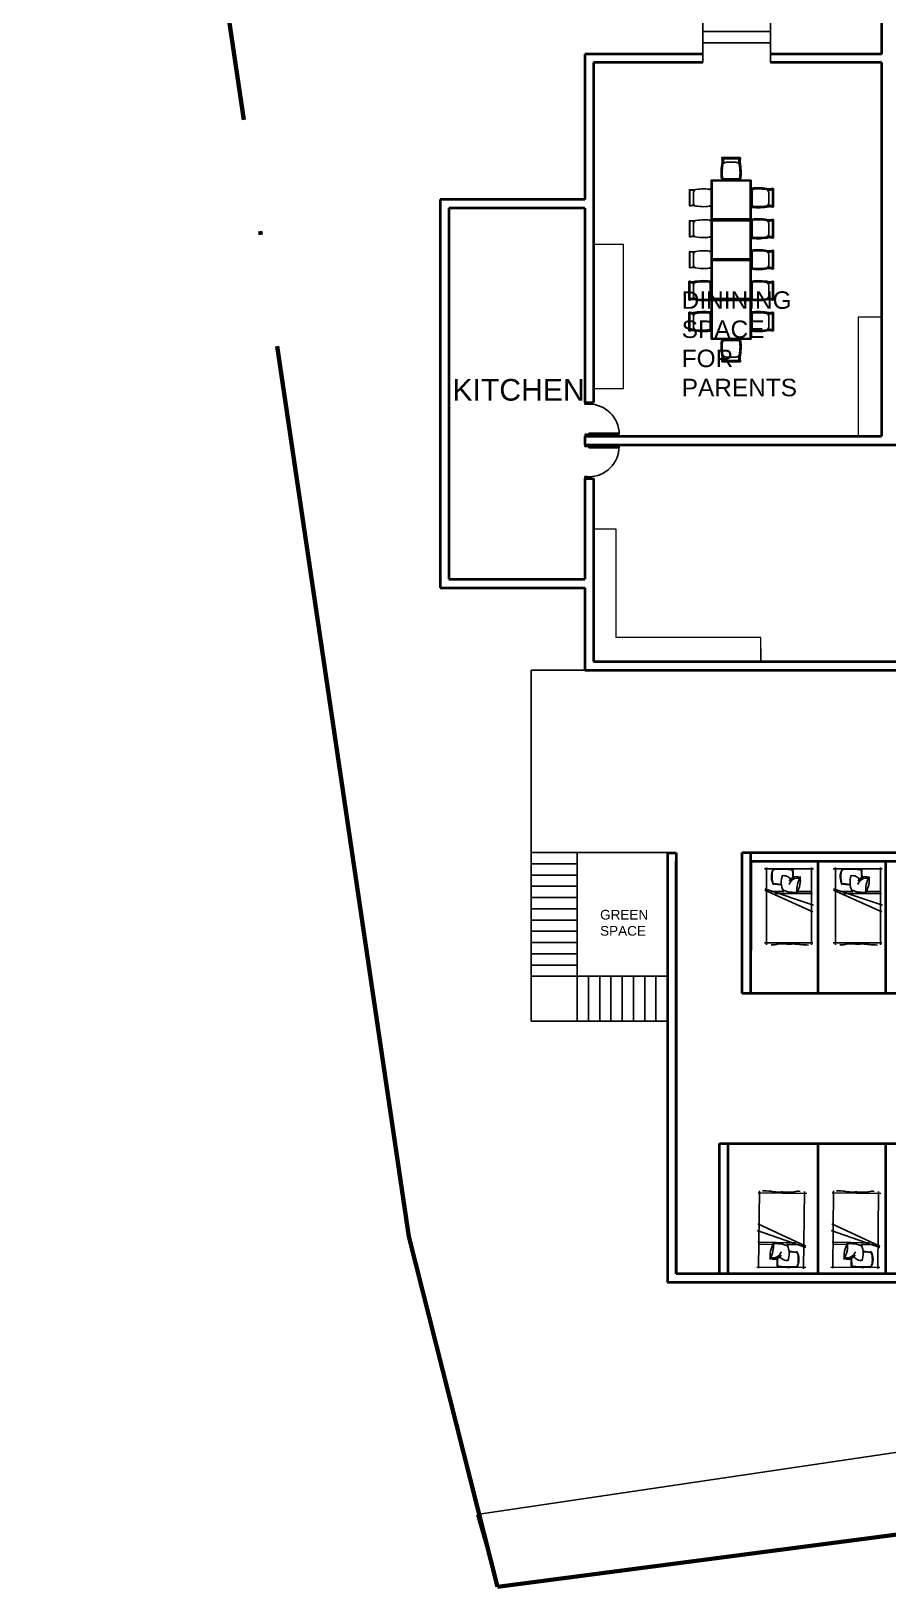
# Model space of a CAD drawing. Header units: metres. Extents: x -353 to 1688, y -477 to 135.
# Drawn here: x 225.24 to 248.09, y 34.2 to 75.68 of the extents above; entities that cross this region are included whole.
import ezdxf

# ---------------------------------------------------------------- set-up
doc = ezdxf.new("R2010")
doc.units = ezdxf.units.M
doc.header["$MEASUREMENT"] = 0
doc.linetypes.add('ACAD_ISO04W100', pattern=[30, 24, -3, 0, -3])
doc.layers.add('door space', color=1, linetype='Continuous')
for name, color, linetype, lineweight in [('ELEVATION', 160, 'Continuous', 20), ('SITE BOUNDARY', 6, 'ACAD_ISO04W100', 60), ('WALL', 2, 'Continuous', 40)]:
    doc.layers.add(name, color=color, linetype=linetype, lineweight=lineweight)
for name, color, linetype, plot in [('FURNITURE', 130, 'Continuous', False), ('STAIR', 231, 'Continuous', False), ('TEXT', 141, 'Continuous', False)]:
    doc.layers.add(name, color=color, linetype=linetype, plot=plot)
doc.styles.get("Standard").update_dxf_attribs({"font": 'arial.ttf'})

msp = doc.modelspace()

# ---------------------------------------------------------------- linework, layer by layer
for p, q in [((240.23873, 63.75214), (240.23873, 61.06891)), ((240.23873, 61.06891), (240.24124, 61.06891)), ((270.42283, 41.0496), (237.18525, 36.13752)), ((237.67533, 34.19756), (237.12752, 36.12107)), ((237.67533, 34.19756), (239.66021, 34.44299)), ((239.66021, 34.44299), (239.65798, 34.45683))]:
    msp.add_line(p, q)
at = {"layer": 'Defpoints'}
for p, q in [((244.96254, 80.14087), (244.96254, 74.84057)), ((243.15606, 78.49927), (243.15606, 74.84057)), ((240.01124, 58.63852), (238.57988, 58.63852)), ((242.2044, 53.77794), (239.8044, 53.77794))]:
    msp.add_line(p, q, dxfattribs=at)
at = {"layer": 'door space'}
for p, q in [((240.00807, 65.78053), (240.10807, 65.78154)), ((240.00857, 65.73054), (240.00807, 65.78053)), ((240.00857, 65.73054), (240.06857, 65.73114)), ((240.06852, 65.73614), (240.10852, 65.73654)), ((240.06852, 65.73614), (240.06857, 65.73114)), ((240.10807, 65.78154), (240.10852, 65.73654)), ((240.0766, 64.93118), (240.0166, 64.93058)), ((240.01711, 64.88058), (240.0166, 64.93058)), ((240.1171, 64.88158), (240.01711, 64.88058)), ((240.0766, 64.93118), (240.07665, 64.92618)), ((240.11665, 64.92658), (240.07665, 64.92618)), ((240.1163, 64.96158), (240.92626, 64.96971)), ((240.11665, 64.92658), (240.1163, 64.96158)), ((240.92661, 64.93471), (240.11665, 64.92658)), ((240.11665, 64.92658), (240.1171, 64.88158)), ((240.01124, 64.65214), (240.01124, 64.60214)), ((240.11124, 64.65214), (240.01124, 64.65214)), ((240.07124, 64.60214), (240.01124, 64.60214)), ((240.11124, 64.60714), (240.07124, 64.60714)), ((240.07124, 64.60214), (240.07124, 64.60714)), ((240.11124, 64.60714), (240.11124, 64.65214)), ((240.92124, 64.60714), (240.11124, 64.60714)), ((240.11124, 64.60714), (240.11124, 64.57214)), ((240.11124, 64.57214), (240.92124, 64.57214)), ((240.01124, 63.80214), (240.01124, 63.75214)), ((240.01124, 63.80214), (240.07124, 63.80214)), ((240.01124, 63.75214), (240.11124, 63.75214)), ((240.07124, 63.79714), (240.07124, 63.80214)), ((240.07124, 63.79714), (240.11124, 63.79714)), ((240.11124, 63.75214), (240.11124, 63.79714))]:
    msp.add_line(p, q, dxfattribs=at)
at = {"layer": 'door space', "extrusion": (0, 0, -1)}
msp.add_ellipse((240.11665, 64.92658), major_axis=(0.57848, -0.56698), ratio=1, start_param=3.92699082, end_param=5.49778714, dxfattribs=at)
at = {"layer": 'door space'}
msp.add_ellipse((240.11124, 64.60714), major_axis=(0.57276, 0.57276), ratio=1, start_param=3.92699082, end_param=5.49778714, dxfattribs=at)
at = {"layer": 'ELEVATION'}
for p, q in [((241.03873, 69.98788), (240.23873, 69.98788)), ((241.03873, 66.15188), (241.03873, 69.98788)), ((247.89861, 68.05531), (247.29861, 68.05531)), ((247.89861, 68.05531), (247.29861, 68.05531)), ((247.89861, 68.05531), (247.29861, 68.05531)), ((247.29861, 68.05531), (247.29861, 64.88214)), ((240.23873, 66.15188), (240.23651, 66.1519)), ((240.23873, 66.15188), (241.03873, 66.15188)), ((247.14873, 64.88214), (247.14874, 64.88121)), ((240.23873, 62.41052), (240.83873, 62.41052)), ((240.83873, 62.41052), (240.83873, 59.51097)), ((244.70519, 59.51097), (240.83873, 59.51097)), ((244.70519, 59.21097), (244.70519, 59.51097)), ((244.70519, 59.21097), (244.70352, 58.85919)), ((244.70352, 58.85919), (244.70352, 59.21097)), ((244.70352, 59.21097), (244.70519, 59.21097))]:
    msp.add_line(p, q, dxfattribs=at)
at = {"layer": 'FURNITURE'}
for p, q in [((244.14758, 72.30976), (243.67366, 72.30976)), ((243.91025, 72.28962), (243.69354, 72.28962)), ((243.91025, 72.27996), (243.69392, 72.27996)), ((243.91025, 72.279), (243.69392, 72.279)), ((243.91025, 72.18339), (243.7843, 72.18339)), ((243.91025, 72.28962), (244.12696, 72.28962)), ((243.91025, 72.27996), (244.12658, 72.27996)), ((243.91025, 72.279), (244.12658, 72.279)), ((243.91025, 72.18339), (244.03619, 72.18339)), ((242.79993, 71.23753), (242.79993, 71.45424)), ((242.80959, 71.23753), (242.80959, 71.45386)), ((242.81056, 71.23753), (242.81056, 71.45386)), ((242.90616, 71.23753), (242.90616, 71.36348)), ((243.32328, 71.45645), (243.32328, 71.46776)), ((243.32328, 71.45645), (243.32839, 71.46723)), ((243.34617, 71.45436), (243.32328, 71.45645)), ((244.44136, 71.70967), (243.37988, 71.70967)), ((243.37988, 71.70967), (243.37988, 70.6482)), ((244.41777, 71.68609), (243.40347, 71.68609)), ((243.40347, 71.68609), (243.40347, 70.67178)), ((243.69133, 71.76627), (243.68002, 71.76627)), ((243.69133, 71.76627), (243.68055, 71.76117)), ((243.69342, 71.74339), (243.69133, 71.76627)), ((243.75724, 71.73916), (243.91062, 71.73916)), ((243.91062, 71.73916), (244.064, 71.73916)), ((244.12708, 71.74339), (244.12916, 71.76627)), ((244.12916, 71.76627), (244.14047, 71.76627)), ((244.12916, 71.76627), (244.13994, 71.76117)), ((244.41777, 70.67178), (244.41777, 71.68609)), ((244.44136, 70.6482), (244.44136, 71.70967)), ((244.47084, 71.39128), (244.47084, 71.23791)), ((244.47507, 71.45511), (244.49796, 71.45719)), ((244.49796, 71.45719), (244.49285, 71.46797)), ((244.49796, 71.45719), (244.49796, 71.4685)), ((244.91508, 71.23828), (244.91508, 71.36422)), ((245.01068, 71.23828), (245.01068, 71.45461)), ((245.01165, 71.23828), (245.01165, 71.45461)), ((245.02131, 71.23828), (245.02131, 71.45499)), ((245.04145, 71.00095), (245.04145, 71.47486)), ((242.79993, 71.23753), (242.79993, 71.02082)), ((242.80959, 71.23753), (242.80959, 71.0212)), ((242.81056, 71.23753), (242.81056, 71.0212)), ((242.90616, 71.23753), (242.90616, 71.11159)), ((243.34617, 71.0207), (243.32328, 71.01862)), ((243.32328, 71.01862), (243.32839, 71.00784)), ((243.32328, 71.01862), (243.32328, 71.00731)), ((244.47084, 71.23791), (244.47084, 71.08453)), ((244.47507, 71.02145), (244.49796, 71.01936)), ((244.49796, 71.01936), (244.49285, 71.00858)), ((244.49796, 71.01936), (244.49796, 71.00805)), ((244.91508, 71.23828), (244.91508, 71.11233)), ((245.01068, 71.23828), (245.01068, 71.02195)), ((245.01165, 71.23828), (245.01165, 71.02195)), ((245.02131, 71.23828), (245.02131, 71.02157)), ((242.79993, 70.41194), (242.79993, 70.62865)), ((242.80959, 70.41194), (242.80959, 70.62827)), ((242.81056, 70.41194), (242.81056, 70.62827)), ((242.90616, 70.41194), (242.90616, 70.53788)), ((243.32328, 70.63085), (243.32328, 70.64217)), ((243.32328, 70.63085), (243.32839, 70.64163)), ((243.34617, 70.62877), (243.32328, 70.63085)), ((243.37988, 70.6482), (244.44136, 70.6482)), ((243.37988, 69.58672), (243.37988, 70.6482)), ((243.37988, 70.6482), (244.44136, 70.6482)), ((243.40347, 70.67178), (244.41777, 70.67178)), ((243.40347, 69.61031), (243.40347, 70.62461)), ((243.40347, 70.62461), (244.41777, 70.62461)), ((244.41777, 70.62461), (244.41777, 69.61031)), ((244.44136, 70.6482), (244.44136, 69.58672)), ((244.47084, 70.56569), (244.47084, 70.41231)), ((244.47507, 70.62951), (244.49796, 70.6316)), ((244.49796, 70.6316), (244.49285, 70.64238)), ((244.49796, 70.6316), (244.49796, 70.64291)), ((244.91508, 70.41268), (244.91508, 70.53863)), ((245.01068, 70.41268), (245.01068, 70.62901)), ((245.01165, 70.41268), (245.01165, 70.62901)), ((245.02131, 70.41268), (245.02131, 70.62939)), ((245.04145, 70.17535), (245.04145, 70.64927)), ((242.79993, 70.41194), (242.79993, 70.19523)), ((242.80959, 70.41194), (242.80959, 70.19561)), ((242.81056, 70.41194), (242.81056, 70.19561)), ((242.90616, 70.41194), (242.90616, 70.28599)), ((243.34617, 70.19511), (243.32328, 70.19303)), ((243.32328, 70.19303), (243.32839, 70.18224)), ((243.32328, 70.19303), (243.32328, 70.18171)), ((244.47084, 70.41231), (244.47084, 70.25893)), ((244.47507, 70.19585), (244.49796, 70.19377)), ((244.49796, 70.19377), (244.49285, 70.18299)), ((244.49796, 70.19377), (244.49796, 70.18246)), ((244.91508, 70.41268), (244.91508, 70.28674)), ((245.01068, 70.41268), (245.01068, 70.19635)), ((245.01165, 70.41268), (245.01165, 70.19635)), ((245.02131, 70.41268), (245.02131, 70.19597)), ((242.79993, 69.58709), (242.79993, 69.8038)), ((242.80959, 69.58709), (242.80959, 69.80342)), ((242.81056, 69.58709), (242.81056, 69.80342)), ((242.90616, 69.58709), (242.90616, 69.71303)), ((243.32328, 69.806), (243.32328, 69.81732)), ((243.32328, 69.806), (243.32839, 69.81678)), ((243.34617, 69.80392), (243.32328, 69.806)), ((244.47084, 69.58672), (244.47084, 69.74009)), ((244.47507, 69.80318), (244.49796, 69.80526)), ((244.49796, 69.80526), (244.49285, 69.81604)), ((244.49796, 69.80526), (244.49796, 69.81657)), ((244.91508, 69.58634), (244.91508, 69.71229)), ((245.01068, 69.58634), (245.01068, 69.80268)), ((245.01165, 69.58634), (245.01165, 69.80268)), ((245.02131, 69.58634), (245.02131, 69.80306)), ((245.04145, 69.82367), (245.04145, 69.34976)), ((242.79993, 69.58709), (242.79993, 69.37038)), ((242.80959, 69.58709), (242.80959, 69.37076)), ((242.81056, 69.58709), (242.81056, 69.37076)), ((242.90616, 69.58709), (242.90616, 69.46114)), ((243.34617, 69.37026), (243.32328, 69.36818)), ((243.32328, 69.36818), (243.32328, 69.35686)), ((243.32328, 69.36818), (243.32839, 69.35739)), ((244.44136, 69.58672), (243.37988, 69.58672)), ((244.44136, 69.58672), (243.37988, 69.58672)), ((243.37988, 69.58672), (243.37988, 68.52524)), ((244.41777, 69.61031), (243.40347, 69.61031)), ((244.41777, 69.56313), (243.40347, 69.56313)), ((243.40347, 69.56313), (243.40347, 68.54883)), ((244.41777, 68.54883), (244.41777, 69.56313)), ((244.44136, 68.52524), (244.44136, 69.58672)), ((244.47084, 69.43334), (244.47084, 69.58672)), ((244.47507, 69.36951), (244.49796, 69.36743)), ((244.49796, 69.36743), (244.49285, 69.35665)), ((244.49796, 69.36743), (244.49796, 69.35612)), ((244.91508, 69.58634), (244.91508, 69.4604)), ((245.01068, 69.58634), (245.01068, 69.37001)), ((245.01165, 69.58634), (245.01165, 69.37001)), ((245.02131, 69.58634), (245.02131, 69.36963)), ((242.77979, 68.99808), (242.77979, 68.52416)), ((242.79993, 68.76149), (242.79993, 68.97821)), ((242.80959, 68.76149), (242.80959, 68.97783)), ((242.81056, 68.76149), (242.81056, 68.97783)), ((242.90616, 68.76149), (242.90616, 68.88744)), ((243.32328, 68.98041), (243.32328, 68.99172)), ((243.32328, 68.98041), (243.32839, 68.99119)), ((243.34617, 68.97833), (243.32328, 68.98041)), ((243.35039, 68.76112), (243.35039, 68.9145)), ((244.47084, 68.76112), (244.47084, 68.9145)), ((244.47507, 68.97758), (244.49796, 68.97966)), ((244.49796, 68.97966), (244.49285, 68.99045)), ((244.49796, 68.97966), (244.49796, 68.99098)), ((244.91508, 68.76075), (244.91508, 68.88669)), ((245.01068, 68.76075), (245.01068, 68.97708)), ((245.01165, 68.76075), (245.01165, 68.97708)), ((245.02131, 68.76075), (245.02131, 68.97746)), ((245.04145, 68.99808), (245.04145, 68.52416)), ((242.79993, 68.76149), (242.79993, 68.54478)), ((242.80959, 68.76149), (242.80959, 68.54516)), ((242.81056, 68.76149), (242.81056, 68.54516)), ((242.90616, 68.76149), (242.90616, 68.63555)), ((243.34617, 68.54466), (243.32328, 68.54258)), ((243.32328, 68.54258), (243.32328, 68.53127)), ((243.32328, 68.54258), (243.32839, 68.5318)), ((243.35039, 68.60774), (243.35039, 68.76112)), ((243.37988, 67.46376), (243.37988, 68.52524)), ((243.37988, 68.52524), (244.44136, 68.52524)), ((243.37988, 68.52524), (244.44136, 68.52524)), ((243.40347, 68.54883), (244.41777, 68.54883)), ((243.40347, 67.48735), (243.40347, 68.50165)), ((243.40347, 68.50165), (244.41777, 68.50165)), ((244.41777, 68.50165), (244.41777, 67.48735)), ((244.44136, 68.52524), (244.44136, 67.46376)), ((244.47084, 68.60774), (244.47084, 68.76112)), ((244.47507, 68.54392), (244.49796, 68.54184)), ((244.49796, 68.54184), (244.49285, 68.53105)), ((244.49796, 68.54184), (244.49796, 68.53052)), ((244.91508, 68.76075), (244.91508, 68.63481)), ((245.01068, 68.76075), (245.01068, 68.54442)), ((245.01165, 68.76075), (245.01165, 68.54442)), ((245.02131, 68.76075), (245.02131, 68.54404)), ((242.77979, 68.17249), (242.77979, 67.69857)), ((242.79993, 67.9359), (242.79993, 68.15261)), ((242.80959, 67.9359), (242.80959, 68.15223)), ((242.81056, 67.9359), (242.81056, 68.15223)), ((242.90616, 67.9359), (242.90616, 68.06185)), ((243.32328, 68.15481), (243.32328, 68.16613)), ((243.32328, 68.15481), (243.32839, 68.1656)), ((243.34617, 68.15273), (243.32328, 68.15481)), ((243.35039, 67.93553), (243.35039, 68.08891)), ((244.47084, 67.93553), (244.47084, 68.08891)), ((244.47507, 68.15199), (244.49796, 68.15407)), ((244.49796, 68.15407), (244.49285, 68.16485)), ((244.49796, 68.15407), (244.49796, 68.16538)), ((244.91508, 67.93516), (244.91508, 68.0611)), ((245.01068, 67.93516), (245.01068, 68.15149)), ((245.01165, 67.93516), (245.01165, 68.15149)), ((245.02131, 67.93516), (245.02131, 68.15187)), ((245.04145, 68.17249), (245.04145, 67.69857)), ((242.79993, 67.9359), (242.79993, 67.71919)), ((242.80959, 67.9359), (242.80959, 67.71957)), ((242.81056, 67.9359), (242.81056, 67.71957)), ((242.90616, 67.9359), (242.90616, 67.80996)), ((243.34617, 67.71907), (243.32328, 67.71699)), ((243.32328, 67.71699), (243.32328, 67.70567)), ((243.32328, 67.71699), (243.32839, 67.7062)), ((243.35039, 67.78215), (243.35039, 67.93553)), ((244.47084, 67.78215), (244.47084, 67.93553)), ((244.47507, 67.71832), (244.49796, 67.71624)), ((244.49796, 67.71624), (244.49285, 67.70546)), ((244.49796, 67.71624), (244.49796, 67.70493)), ((244.91508, 67.93516), (244.91508, 67.80921)), ((245.01068, 67.93516), (245.01068, 67.71882)), ((245.01165, 67.93516), (245.01165, 67.71882)), ((245.02131, 67.93516), (245.02131, 67.71844)), ((244.44136, 67.46376), (243.37988, 67.46376)), ((244.41777, 67.48735), (243.40347, 67.48735)), ((243.69133, 67.40716), (243.68002, 67.40716)), ((243.69133, 67.40716), (243.68055, 67.41227)), ((243.69342, 67.43005), (243.69133, 67.40716)), ((243.75724, 67.43427), (243.91062, 67.43427)), ((243.91062, 67.43427), (244.064, 67.43427)), ((244.12708, 67.43005), (244.12916, 67.40716)), ((244.12916, 67.40716), (244.13994, 67.41227)), ((244.12916, 67.40716), (244.14047, 67.40716)), ((244.14758, 66.86367), (243.67366, 66.86367)), ((243.91025, 66.88381), (243.69354, 66.88381)), ((243.91025, 66.89444), (243.69392, 66.89444)), ((243.91025, 66.89347), (243.69392, 66.89347)), ((243.91025, 66.99004), (243.7843, 66.99004)), ((243.91025, 66.99004), (244.03619, 66.99004)), ((243.91025, 66.89444), (244.12658, 66.89444)), ((243.91025, 66.89347), (244.12658, 66.89347)), ((243.91025, 66.88381), (244.12696, 66.88381))]:
    msp.add_line(p, q, dxfattribs=at)
at = {"layer": 'FURNITURE', "linetype": 'Continuous'}
for p, q in [((244.79838, 53.34621), (246.10672, 53.34621)), ((244.85641, 53.37625), (244.85641, 51.3145)), ((246.05641, 53.37625), (246.05641, 51.3145)), ((246.63436, 53.34621), (247.94269, 53.34621)), ((246.69238, 53.37625), (246.69238, 51.3145)), ((247.89238, 53.37625), (247.89238, 51.3145)), ((244.80731, 52.80787), (246.10923, 52.37613)), ((244.80773, 52.77883), (246.09217, 52.1985)), ((244.97886, 52.73661), (245.31742, 52.73661)), ((245.08122, 52.68581), (246.0829, 52.68581)), ((245.69421, 52.73661), (246.07334, 52.73661)), ((246.64328, 52.80787), (247.9452, 52.37613)), ((246.6437, 52.77883), (247.92815, 52.1985)), ((246.81483, 52.73661), (247.15339, 52.73661)), ((246.9172, 52.68581), (247.91887, 52.68581)), ((247.53019, 52.73661), (247.90931, 52.73661)), ((244.79838, 51.36921), (246.0934, 51.36921)), ((246.63436, 51.36921), (247.92938, 51.36921)), ((245.92543, 44.68849), (244.63049, 44.70331)), ((244.64451, 42.69598), (244.66811, 44.75759)), ((245.84444, 42.68224), (245.86803, 44.74385)), ((247.90067, 44.68849), (246.60573, 44.70331)), ((246.61975, 42.69598), (246.64335, 44.75759)), ((247.81968, 42.68224), (247.84327, 44.74385)), ((245.90003, 43.25002), (244.60314, 43.69664)), ((245.89995, 43.27906), (244.62223, 43.87405)), ((247.87527, 43.25002), (246.57838, 43.69664)), ((247.87519, 43.27906), (246.59747, 43.87405)), ((245.62754, 43.37521), (244.62593, 43.38668)), ((245.01401, 43.33143), (244.63491, 43.33577)), ((245.72932, 43.32324), (245.39077, 43.32712)), ((247.60278, 43.37521), (246.60117, 43.38668)), ((246.98925, 43.33143), (246.61015, 43.33577)), ((247.70456, 43.32324), (247.36601, 43.32712)), ((245.9028, 42.71162), (244.59455, 42.72659)), ((247.87804, 42.71162), (246.56979, 42.72659))]:
    msp.add_line(p, q, dxfattribs=at)
at = {"layer": 'FURNITURE'}
for centre, radius, start, end in [((245.03651, 71.90491), 1.39253, 168.43567, 186.836253), ((243.67362, 72.2949), 0.01486, 89.829223, 211.499933), ((243.41792, 72.20833), 0.25548, 354.551329, 17.966118), ((243.69405, 72.28682), 0.00285, 100.344955, 201.374167), ((243.41826, 72.20765), 0.28409, 354.551329, 15.962584), ((243.78534, 72.06801), 0.11538, 90.516393, 143.192669), ((243.69396, 72.27911), 0.000855, 87.376171, 197.520848), ((243.69376, 72.27851), 0.000511, 71.771496, 189.220236), ((243.33988, 72.15117), 0.37425, 1.15909, 17.564089), ((244.03515, 72.06801), 0.11538, 36.807331, 89.483607), ((244.48062, 72.15117), 0.37425, 162.435911, 178.84091), ((244.40223, 72.20765), 0.28409, 164.037416, 185.448671), ((244.12654, 72.27911), 0.000855, 342.479152, 92.623829), ((244.12674, 72.27851), 0.000511, 350.779764, 108.228504), ((244.12645, 72.28682), 0.00285, 338.625833, 79.655045), ((244.14762, 72.2949), 0.01486, 328.500067, 90.170777), ((244.40332, 72.20833), 0.25548, 162.033882, 185.448671), ((242.78473, 71.90491), 1.39253, 353.163747, 11.56433), ((245.0345, 71.90467), 1.36153, 168.43567, 186.836253), ((242.78599, 71.90467), 1.36153, 353.163747, 11.56433), ((242.80274, 71.45373), 0.00285, 68.625833, 169.655045), ((242.8819, 71.72952), 0.28409, 254.037416, 275.448671), ((242.81045, 71.45382), 0.000855, 72.479152, 182.623829), ((242.81104, 71.45402), 0.000511, 80.779764, 198.228504), ((242.93839, 71.8079), 0.37425, 252.435911, 268.84091), ((243.02154, 71.36244), 0.11538, 126.807331, 179.483607), ((243.18488, 70.11328), 1.36153, 83.163747, 101.56433), ((243.35962, 71.4588), 0.01417, 153.4625, 198.246395), ((243.66569, 71.76253), 0.02619, 243.196126, 310.47638), ((243.68898, 71.72993), 0.01417, 71.753605, 116.5375), ((243.68903, 71.72992), 0.01419, 71.753605, 116.5375), ((243.76288, 72.30629), 0.56716, 262.970429, 269.430082), ((244.05836, 72.30629), 0.56716, 270.569918, 277.029571), ((244.13152, 71.72993), 0.01417, 63.4625, 108.246395), ((244.13221, 71.72992), 0.01419, 63.4625, 108.246395), ((244.15555, 71.76253), 0.02619, 229.52362, 296.803874), ((244.49422, 71.48283), 0.02619, 153.196126, 220.47638), ((244.6366, 70.11202), 1.39253, 78.43567, 96.836253), ((245.03797, 71.38564), 0.56716, 172.970429, 179.430082), ((244.63636, 70.11402), 1.36153, 78.43567, 96.836253), ((244.46161, 71.45955), 0.01417, 341.753605, 26.5375), ((244.4616, 71.4595), 0.01419, 341.753605, 26.5375), ((244.7997, 71.36318), 0.11538, 0.516393, 53.192669), ((244.88285, 71.80865), 0.37425, 271.15909, 287.564089), ((244.93934, 71.73026), 0.28409, 264.551329, 285.962584), ((244.94002, 71.73061), 0.25548, 264.551329, 287.966118), ((245.0102, 71.45477), 0.000511, 341.771496, 99.220236), ((245.01079, 71.45457), 0.000855, 357.376171, 107.520848), ((245.0185, 71.45448), 0.00285, 10.344955, 111.374167), ((245.02659, 71.47491), 0.01486, 359.829223, 121.499933), ((242.80274, 71.02133), 0.00285, 190.344955, 291.374167), ((242.8819, 70.74555), 0.28409, 84.551329, 105.962584), ((242.81045, 71.02124), 0.000855, 177.376171, 287.520848), ((242.81104, 71.02104), 0.000511, 161.771496, 279.220236), ((242.93839, 70.66716), 0.37425, 91.15909, 107.564089), ((243.02154, 71.11263), 0.11538, 180.516393, 233.192669), ((243.18488, 72.36179), 1.36153, 258.43567, 276.836253), ((243.35962, 71.01626), 0.01417, 161.753605, 206.5375), ((244.49422, 70.99298), 0.02619, 139.52362, 206.803874), ((245.03797, 71.09017), 0.56716, 180.569918, 187.029571), ((244.6366, 72.36379), 1.39253, 263.163747, 281.56433), ((244.63636, 72.36253), 1.36153, 263.163747, 281.56433), ((244.46161, 71.01701), 0.01417, 333.4625, 18.246395), ((244.4616, 71.01632), 0.01419, 333.4625, 18.246395), ((244.7997, 71.11337), 0.11538, 306.807331, 359.483607), ((244.88285, 70.66791), 0.37425, 72.435911, 88.84091), ((244.93934, 70.74629), 0.28409, 74.037416, 95.448671), ((244.94002, 70.7452), 0.25548, 72.033882, 95.448671), ((245.0102, 71.02179), 0.000511, 260.779764, 18.228504), ((245.01079, 71.02199), 0.000855, 252.479152, 2.623829), ((245.0185, 71.02208), 0.00285, 248.625833, 349.655045), ((245.02659, 71.0009), 0.01486, 238.500067, 0.170777), ((242.80274, 70.62814), 0.00285, 68.625833, 169.655045), ((242.8819, 70.90392), 0.28409, 254.037416, 275.448671), ((242.81045, 70.62823), 0.000855, 72.479152, 182.623829), ((242.81104, 70.62843), 0.000511, 80.779764, 198.228504), ((242.93839, 70.98231), 0.37425, 252.435911, 268.84091), ((243.02154, 70.53684), 0.11538, 126.807331, 179.483607), ((243.18488, 69.28769), 1.36153, 83.163747, 101.56433), ((243.35962, 70.63321), 0.01417, 153.4625, 198.246395), ((244.49422, 70.65724), 0.02619, 153.196126, 220.47638), ((244.6366, 69.28642), 1.39253, 78.43567, 96.836253), ((245.03797, 70.56005), 0.56716, 172.970429, 179.430082), ((244.63636, 69.28843), 1.36153, 78.43567, 96.836253), ((244.46161, 70.63395), 0.01417, 341.753605, 26.5375), ((244.4616, 70.6339), 0.01419, 341.753605, 26.5375), ((244.7997, 70.53759), 0.11538, 0.516393, 53.192669), ((244.88285, 70.98305), 0.37425, 271.15909, 287.564089), ((244.93934, 70.90467), 0.28409, 264.551329, 285.962584), ((244.94002, 70.90501), 0.25548, 264.551329, 287.966118), ((245.0102, 70.62917), 0.000511, 341.771496, 99.220236), ((245.01079, 70.62898), 0.000855, 357.376171, 107.520848), ((245.0185, 70.62888), 0.00285, 10.344955, 111.374167), ((245.02659, 70.64931), 0.01486, 359.829223, 121.499933), ((242.80274, 70.19574), 0.00285, 190.344955, 291.374167), ((242.8819, 69.91995), 0.28409, 84.551329, 105.962584), ((242.81045, 70.19565), 0.000855, 177.376171, 287.520848), ((242.81104, 70.19545), 0.000511, 161.771496, 279.220236), ((242.93839, 69.84157), 0.37425, 91.15909, 107.564089), ((243.02154, 70.28703), 0.11538, 180.516393, 233.192669), ((243.18488, 71.53619), 1.36153, 258.43567, 276.836253), ((243.35962, 70.19067), 0.01417, 161.753605, 206.5375), ((244.49422, 70.16738), 0.02619, 139.52362, 206.803874), ((245.03797, 70.26457), 0.56716, 180.569918, 187.029571), ((244.6366, 71.5382), 1.39253, 263.163747, 281.56433), ((244.63636, 71.53694), 1.36153, 263.163747, 281.56433), ((244.46161, 70.19142), 0.01417, 333.4625, 18.246395), ((244.4616, 70.19072), 0.01419, 333.4625, 18.246395), ((244.7997, 70.28778), 0.11538, 306.807331, 359.483607), ((244.88285, 69.84232), 0.37425, 72.435911, 88.84091), ((244.93934, 69.9207), 0.28409, 74.037416, 95.448671), ((244.94002, 69.91961), 0.25548, 72.033882, 95.448671), ((245.0102, 70.19619), 0.000511, 260.779764, 18.228504), ((245.01079, 70.19639), 0.000855, 252.479152, 2.623829), ((245.0185, 70.19648), 0.00285, 248.625833, 349.655045), ((245.02659, 70.17531), 0.01486, 238.500067, 0.170777), ((242.80274, 69.80329), 0.00285, 68.625833, 169.655045), ((242.8819, 70.07907), 0.28409, 254.037416, 275.448671), ((242.81045, 69.80338), 0.000855, 72.479152, 182.623829), ((242.81104, 69.80358), 0.000511, 80.779764, 198.228504), ((242.93839, 70.15746), 0.37425, 252.435911, 268.84091), ((243.02154, 69.71199), 0.11538, 126.807331, 179.483607), ((243.18488, 68.46284), 1.36153, 83.163747, 101.56433), ((243.35962, 69.80836), 0.01417, 153.4625, 198.246395), ((244.49422, 69.83165), 0.02619, 153.196126, 220.47638), ((244.6366, 68.46083), 1.39253, 78.43567, 96.836253), ((245.03797, 69.73445), 0.56716, 172.970429, 179.430082), ((244.63636, 68.46209), 1.36153, 78.43567, 96.836253), ((244.46161, 69.80761), 0.01417, 341.753605, 26.5375), ((244.4616, 69.80831), 0.01419, 341.753605, 26.5375), ((244.7997, 69.71125), 0.11538, 0.516393, 53.192669), ((244.88285, 70.15671), 0.37425, 271.15909, 287.564089), ((244.93934, 70.07833), 0.28409, 264.551329, 285.962584), ((244.94002, 70.07942), 0.25548, 264.551329, 287.966118), ((245.0102, 69.80283), 0.000511, 341.771496, 99.220236), ((245.01079, 69.80264), 0.000855, 357.376171, 107.520848), ((245.0185, 69.80254), 0.00285, 10.344955, 111.374167), ((245.02659, 69.82372), 0.01486, 359.829223, 121.499933), ((242.80274, 69.37089), 0.00285, 190.344955, 291.374167), ((242.8819, 69.0951), 0.28409, 84.551329, 105.962584), ((242.81045, 69.3708), 0.000855, 177.376171, 287.520848), ((242.81104, 69.3706), 0.000511, 161.771496, 279.220236), ((242.93839, 69.01672), 0.37425, 91.15909, 107.564089), ((243.02154, 69.46218), 0.11538, 180.516393, 233.192669), ((243.18488, 70.71134), 1.36153, 258.43567, 276.836253), ((243.35962, 69.36582), 0.01417, 161.753605, 206.5375), ((244.49422, 69.34179), 0.02619, 139.52362, 206.803874), ((245.03797, 69.43898), 0.56716, 180.569918, 187.029571), ((244.6366, 70.7126), 1.39253, 263.163747, 281.56433), ((244.63636, 70.7106), 1.36153, 263.163747, 281.56433), ((244.46161, 69.36508), 0.01417, 333.4625, 18.246395), ((244.4616, 69.36513), 0.01419, 333.4625, 18.246395), ((244.7997, 69.46144), 0.11538, 306.807331, 359.483607), ((244.88285, 69.01598), 0.37425, 72.435911, 88.84091), ((244.93934, 69.09436), 0.28409, 74.037416, 95.448671), ((244.94002, 69.09402), 0.25548, 72.033882, 95.448671), ((245.0102, 69.36985), 0.000511, 260.779764, 18.228504), ((245.01079, 69.37005), 0.000855, 252.479152, 2.623829), ((245.0185, 69.37015), 0.00285, 248.625833, 349.655045), ((245.02659, 69.34971), 0.01486, 238.500067, 0.170777), ((242.79465, 68.99812), 0.01486, 58.500067, 180.170777), ((242.80274, 68.97769), 0.00285, 68.625833, 169.655045), ((242.88122, 69.25382), 0.25548, 252.033882, 275.448671), ((242.8819, 69.25348), 0.28409, 254.037416, 275.448671), ((242.81045, 68.97779), 0.000855, 72.479152, 182.623829), ((242.81104, 68.97799), 0.000511, 80.779764, 198.228504), ((242.93839, 69.33186), 0.37425, 252.435911, 268.84091), ((243.18464, 67.63524), 1.39253, 83.163747, 101.56433), ((243.02154, 68.8864), 0.11538, 126.807331, 179.483607), ((243.18488, 67.63724), 1.36153, 83.163747, 101.56433), ((243.35962, 68.98276), 0.01417, 153.4625, 198.246395), ((243.35964, 68.98271), 0.01419, 153.4625, 198.246395), ((242.78326, 68.90886), 0.56716, 0.569918, 7.029571), ((243.32702, 69.00605), 0.02619, 319.52362, 26.803874), ((244.49422, 69.00605), 0.02619, 153.196126, 220.47638), ((244.6366, 67.63524), 1.39253, 78.43567, 96.836253), ((245.03797, 68.90886), 0.56716, 172.970429, 179.430082), ((244.63636, 67.6365), 1.36153, 78.43567, 96.836253), ((244.46161, 68.98202), 0.01417, 341.753605, 26.5375), ((244.4616, 68.98271), 0.01419, 341.753605, 26.5375), ((244.7997, 68.88565), 0.11538, 0.516393, 53.192669), ((244.88285, 69.33112), 0.37425, 271.15909, 287.564089), ((244.93934, 69.25274), 0.28409, 264.551329, 285.962584), ((244.94002, 69.25382), 0.25548, 264.551329, 287.966118), ((245.0102, 68.97724), 0.000511, 341.771496, 99.220236), ((245.01079, 68.97704), 0.000855, 357.376171, 107.520848), ((245.0185, 68.97695), 0.00285, 10.344955, 111.374167), ((245.02659, 68.99812), 0.01486, 359.829223, 121.499933), ((242.79465, 68.52412), 0.01486, 179.829223, 301.499933), ((242.80274, 68.5453), 0.00285, 190.344955, 291.374167), ((242.88122, 68.26842), 0.25548, 84.551329, 107.966118), ((242.8819, 68.26951), 0.28409, 84.551329, 105.962584), ((242.81045, 68.5452), 0.000855, 177.376171, 287.520848), ((242.81104, 68.545), 0.000511, 161.771496, 279.220236), ((242.93839, 68.19113), 0.37425, 91.15909, 107.564089), ((243.18464, 69.88701), 1.39253, 258.43567, 276.836253), ((243.02154, 68.63659), 0.11538, 180.516393, 233.192669), ((243.18488, 69.88575), 1.36153, 258.43567, 276.836253), ((243.35962, 68.54023), 0.01417, 161.753605, 206.5375), ((243.35964, 68.53953), 0.01419, 161.753605, 206.5375), ((242.78326, 68.61339), 0.56716, 352.970429, 359.430082), ((243.32702, 68.51619), 0.02619, 333.196126, 40.47638), ((244.49422, 68.51619), 0.02619, 139.52362, 206.803874), ((245.03797, 68.61339), 0.56716, 180.569918, 187.029571), ((244.6366, 69.88701), 1.39253, 263.163747, 281.56433), ((244.63636, 69.885), 1.36153, 263.163747, 281.56433), ((244.46161, 68.53948), 0.01417, 333.4625, 18.246395), ((244.4616, 68.53953), 0.01419, 333.4625, 18.246395), ((244.7997, 68.63585), 0.11538, 306.807331, 359.483607), ((244.88285, 68.19038), 0.37425, 72.435911, 88.84091), ((244.93934, 68.26876), 0.28409, 74.037416, 95.448671), ((244.94002, 68.26842), 0.25548, 72.033882, 95.448671), ((245.0102, 68.54426), 0.000511, 260.779764, 18.228504), ((245.01079, 68.54446), 0.000855, 252.479152, 2.623829), ((245.0185, 68.54455), 0.00285, 248.625833, 349.655045), ((245.02659, 68.52412), 0.01486, 238.500067, 0.170777), ((242.79465, 68.17253), 0.01486, 58.500067, 180.170777), ((242.80274, 68.1521), 0.00285, 68.625833, 169.655045), ((242.88122, 68.42823), 0.25548, 252.033882, 275.448671), ((242.8819, 68.42789), 0.28409, 254.037416, 275.448671), ((242.81045, 68.15219), 0.000855, 72.479152, 182.623829), ((242.81104, 68.15239), 0.000511, 80.779764, 198.228504), ((242.93839, 68.50627), 0.37425, 252.435911, 268.84091), ((243.18464, 66.80964), 1.39253, 83.163747, 101.56433), ((243.02154, 68.06081), 0.11538, 126.807331, 179.483607), ((243.18488, 66.81165), 1.36153, 83.163747, 101.56433), ((243.35962, 68.15717), 0.01417, 153.4625, 198.246395), ((243.35964, 68.15712), 0.01419, 153.4625, 198.246395), ((242.78326, 68.08326), 0.56716, 0.569918, 7.029571), ((243.32702, 68.18046), 0.02619, 319.52362, 26.803874), ((244.49422, 68.18046), 0.02619, 153.196126, 220.47638), ((244.6366, 66.80964), 1.39253, 78.43567, 96.836253), ((245.03797, 68.08326), 0.56716, 172.970429, 179.430082), ((244.63636, 66.8109), 1.36153, 78.43567, 96.836253), ((244.46161, 68.15642), 0.01417, 341.753605, 26.5375), ((244.4616, 68.15712), 0.01419, 341.753605, 26.5375), ((244.7997, 68.06006), 0.11538, 0.516393, 53.192669), ((244.88285, 68.50552), 0.37425, 271.15909, 287.564089), ((244.93934, 68.42714), 0.28409, 264.551329, 285.962584), ((244.94002, 68.42823), 0.25548, 264.551329, 287.966118), ((245.0102, 68.15165), 0.000511, 341.771496, 99.220236), ((245.01079, 68.15145), 0.000855, 357.376171, 107.520848), ((245.0185, 68.15135), 0.00285, 10.344955, 111.374167), ((245.02659, 68.17253), 0.01486, 359.829223, 121.499933), ((242.79465, 67.69853), 0.01486, 179.829223, 301.499933), ((242.80274, 67.7197), 0.00285, 190.344955, 291.374167), ((242.88122, 67.44283), 0.25548, 84.551329, 107.966118), ((242.8819, 67.44391), 0.28409, 84.551329, 105.962584), ((242.81045, 67.71961), 0.000855, 177.376171, 287.520848), ((242.81104, 67.71941), 0.000511, 161.771496, 279.220236), ((242.93839, 67.36553), 0.37425, 91.15909, 107.564089), ((243.18464, 69.06142), 1.39253, 258.43567, 276.836253), ((243.02154, 67.811), 0.11538, 180.516393, 233.192669), ((243.18488, 69.06015), 1.36153, 258.43567, 276.836253), ((243.35962, 67.71463), 0.01417, 161.753605, 206.5375), ((243.35964, 67.71394), 0.01419, 161.753605, 206.5375), ((242.78326, 67.78779), 0.56716, 352.970429, 359.430082), ((243.32702, 67.6906), 0.02619, 333.196126, 40.47638), ((244.49422, 67.6906), 0.02619, 139.52362, 206.803874), ((245.03797, 67.78779), 0.56716, 180.569918, 187.029571), ((244.6366, 69.06142), 1.39253, 263.163747, 281.56433), ((244.63636, 69.05941), 1.36153, 263.163747, 281.56433), ((244.46161, 67.71389), 0.01417, 333.4625, 18.246395), ((244.4616, 67.71394), 0.01419, 333.4625, 18.246395), ((244.7997, 67.81025), 0.11538, 306.807331, 359.483607), ((244.88285, 67.36479), 0.37425, 72.435911, 88.84091), ((244.93934, 67.44317), 0.28409, 74.037416, 95.448671), ((244.94002, 67.44283), 0.25548, 72.033882, 95.448671), ((245.0102, 67.71866), 0.000511, 260.779764, 18.228504), ((245.01079, 67.71886), 0.000855, 252.479152, 2.623829), ((245.0185, 67.71896), 0.00285, 248.625833, 349.655045), ((245.02659, 67.69853), 0.01486, 238.500067, 0.170777), ((245.03651, 67.26852), 1.39253, 173.163747, 191.56433), ((243.66569, 67.4109), 0.02619, 49.52362, 116.803874), ((245.0345, 67.26876), 1.36153, 173.163747, 191.56433), ((243.68898, 67.4435), 0.01417, 243.4625, 288.246395), ((243.68903, 67.44352), 0.01419, 243.4625, 288.246395), ((243.76288, 66.86714), 0.56716, 90.569918, 97.029571), ((244.05836, 66.86714), 0.56716, 82.970429, 89.430082), ((242.78599, 67.26876), 1.36153, 348.43567, 6.836253), ((244.13152, 67.4435), 0.01417, 251.753605, 296.5375), ((244.13221, 67.44352), 0.01419, 251.753605, 296.5375), ((244.15555, 67.4109), 0.02619, 63.196126, 130.47638), ((242.78473, 67.26852), 1.39253, 348.43567, 6.836253), ((243.67362, 66.87853), 0.01486, 148.500067, 270.170777), ((243.41792, 66.9651), 0.25548, 342.033882, 5.448671), ((243.69405, 66.88662), 0.00285, 158.625833, 259.655045), ((243.41826, 66.96578), 0.28409, 344.037416, 5.448671), ((243.78534, 67.10542), 0.11538, 216.807331, 269.483607), ((243.69396, 66.89432), 0.000855, 162.479152, 272.623829), ((243.69376, 66.89492), 0.000511, 170.779764, 288.228504), ((243.33988, 67.02227), 0.37425, 342.435911, 358.84091), ((244.03515, 67.10542), 0.11538, 270.516393, 323.192669), ((244.48062, 67.02227), 0.37425, 181.15909, 197.564089), ((244.40223, 66.96578), 0.28409, 174.551329, 195.962584), ((244.12654, 66.89432), 0.000855, 267.376171, 17.520848), ((244.12674, 66.89492), 0.000511, 251.771496, 9.220236), ((244.12645, 66.88662), 0.00285, 280.344955, 21.374167), ((244.14762, 66.87853), 0.01486, 269.829223, 31.499933), ((244.40332, 66.9651), 0.25548, 174.551329, 197.966118)]:
    msp.add_arc(centre, radius, start, end, dxfattribs=at)
at = {"layer": 'FURNITURE', "linetype": 'Continuous'}
for centre, radius, start, end in [((245.37254, 53.13011), 0.38873, 147.509962, 213.833595), ((245.66352, 53.14124), 0.66193, 163.926349, 197.140869), ((245.24824, 51.59864), 1.7363, 79.04869, 97.940841), ((245.27401, 51.9288), 1.41732, 78.579336, 100.017214), ((245.75885, 52.98685), 0.51276, 159.302573, 206.502635), ((245.31483, 52.9524), 0.20995, 24.752318, 103.91918), ((245.65075, 52.92774), 0.20816, 54.167062, 153.84213), ((248.46271, 53.337), 2.91289, 180.106285, 184.331167), ((244.06259, 53.12021), 1.50512, 359.153578, 7.553295), ((246.32346, 52.78131), 0.65945, 151.045551, 184.149692), ((245.13227, 53.04146), 0.62481, 328.654191, 9.197687), ((247.20851, 53.13011), 0.38873, 147.509962, 213.833595), ((247.49949, 53.14124), 0.66193, 163.926349, 197.140869), ((247.08421, 51.59864), 1.7363, 79.04869, 97.940841), ((247.10998, 51.9288), 1.41732, 78.579336, 100.017214), ((247.59482, 52.98685), 0.51276, 159.302573, 206.502635), ((247.1508, 52.9524), 0.20995, 24.752318, 103.91918), ((247.48672, 52.92774), 0.20816, 54.167062, 153.84213), ((250.29869, 53.337), 2.91289, 180.106285, 184.331167), ((245.89857, 53.12021), 1.50512, 359.153578, 7.553295), ((248.15943, 52.78131), 0.65945, 151.045551, 184.149692), ((246.96824, 53.04146), 0.62481, 328.654191, 9.197687), ((244.05021, 42.9518), 10.04598, 83.213222, 84.547616), ((245.2887, 54.17082), 1.25148, 258.116915, 267.884926), ((245.58369, 53.42314), 0.70718, 243.959976, 279.347385), ((245.68946, 52.84836), 0.24841, 78.041256, 160.834226), ((245.88618, 42.9518), 10.04598, 83.213222, 84.547616), ((247.12467, 54.17082), 1.25148, 258.116915, 267.884926), ((247.41966, 53.42314), 0.70718, 243.959976, 279.347385), ((247.52543, 52.84836), 0.24841, 78.041256, 160.834226), ((245.03088, 51.54436), 0.22998, 256.209016, 290.859593), ((245.10129, 51.52163), 0.19251, 273.420334, 285.676248), ((245.28527, 50.2581), 1.08622, 84.180688, 96.97796), ((245.45854, 52.14896), 0.81269, 265.54391, 271.724223), ((245.56516, 50.40638), 0.93388, 86.583514, 95.047363), ((245.58488, 50.40642), 0.93286, 79.444302, 87.79245), ((245.97769, 53.65634), 2.34337, 264.56584, 270.013759), ((246.86685, 51.54436), 0.22998, 256.209016, 290.859593), ((246.93726, 51.52163), 0.19251, 273.420334, 285.676248), ((247.12124, 50.2581), 1.08622, 84.180688, 96.97796), ((247.29451, 52.14896), 0.81269, 265.54391, 271.724223), ((247.40113, 50.40638), 0.93388, 86.583514, 95.047363), ((247.42085, 50.40642), 0.93286, 79.444302, 87.79245), ((247.81366, 53.65634), 2.34337, 264.56584, 270.013759), ((244.72002, 42.41501), 2.34337, 83.910011, 89.35793), ((245.15001, 45.66021), 0.93286, 258.788473, 267.136621), ((245.16973, 45.66003), 0.93388, 265.927685, 274.391535), ((245.25639, 43.91635), 0.81269, 84.888081, 91.068395), ((245.4513, 45.80509), 1.08622, 263.524859, 276.322131), ((245.6208, 44.53955), 0.19251, 92.764505, 105.020419), ((245.69094, 44.51601), 0.22998, 75.553187, 110.203764), ((246.69526, 42.41501), 2.34337, 83.910011, 89.35793), ((247.12525, 45.66021), 0.93286, 258.788473, 267.136621), ((247.14497, 45.66003), 0.93388, 265.927685, 274.391535), ((247.23163, 43.91635), 0.81269, 84.888081, 91.068395), ((247.42654, 45.80509), 1.08622, 263.524859, 276.322131), ((247.59604, 44.53955), 0.19251, 92.764505, 105.020419), ((247.66618, 44.51601), 0.22998, 75.553187, 110.203764), ((245.57243, 43.02017), 0.62481, 147.998363, 188.541859), ((244.38429, 43.29394), 0.65945, 330.389723, 3.493864), ((245.11666, 42.64368), 0.70718, 63.304147, 98.691556), ((244.94651, 43.08195), 0.51276, 338.646744, 25.846806), ((245.33115, 42.93427), 0.38873, 326.854133, 33.177766), ((247.54767, 43.02017), 0.62481, 147.998363, 188.541859), ((246.35953, 43.29394), 0.65945, 330.389723, 3.493864), ((247.0919, 42.64368), 0.70718, 63.304147, 98.691556), ((246.92175, 43.08195), 0.51276, 338.646744, 25.846806), ((247.30639, 42.93427), 0.38873, 326.854133, 33.177766), ((245.05528, 43.13981), 0.20816, 233.511233, 333.186301), ((245.01748, 43.21963), 0.24841, 257.385428, 340.178398), ((245.47298, 44.46422), 1.7363, 258.392862, 277.285012), ((246.64113, 42.92918), 1.50512, 178.497749, 186.897466), ((242.23881, 42.76277), 2.91289, 359.450456, 3.675338), ((245.44343, 44.13438), 1.41732, 257.923507, 279.361386), ((245.39089, 43.11131), 0.20995, 204.09649, 283.263351), ((245.40308, 41.89267), 1.25148, 77.461087, 87.229098), ((246.7699, 53.09678), 10.04598, 262.557393, 263.891788), ((245.04006, 42.92647), 0.66193, 343.270521, 16.48504), ((247.03052, 43.13981), 0.20816, 233.511233, 333.186301), ((246.99272, 43.21963), 0.24841, 257.385428, 340.178398), ((247.44822, 44.46422), 1.7363, 258.392862, 277.285012), ((248.61637, 42.92918), 1.50512, 178.497749, 186.897466), ((244.21405, 42.76277), 2.91289, 359.450456, 3.675338), ((247.41867, 44.13438), 1.41732, 257.923507, 279.361386), ((247.36613, 43.11131), 0.20995, 204.09649, 283.263351), ((247.37832, 41.89267), 1.25148, 77.461087, 87.229098), ((248.74514, 53.09678), 10.04598, 262.557393, 263.891788), ((247.0153, 42.92647), 0.66193, 343.270521, 16.48504)]:
    msp.add_arc(centre, radius, start, end, dxfattribs=at)
at = {"layer": 'SITE BOUNDARY'}
for p, q in [((235.31602, 43.53691), (225.23659, 111.63038)), ((237.67533, 34.19756), (235.31602, 43.53691)), ((261.26434, 37.28226), (237.67533, 34.19756))]:
    msp.add_line(p, q, dxfattribs=at)
at = {"layer": 'STAIR'}
for p, q in [((244.96254, 75.67057), (243.15606, 75.67057)), ((244.96254, 75.37057), (243.15606, 75.37057)), ((238.57988, 58.63852), (238.57988, 50.47882)), ((239.8044, 53.77794), (238.57988, 53.77794)), ((239.8044, 53.77794), (239.8044, 50.47794)), ((239.8044, 53.47794), (238.6044, 53.47794)), ((239.8044, 53.17794), (238.6044, 53.17794)), ((239.77988, 52.87882), (238.57988, 52.87882)), ((239.77988, 52.57882), (238.57988, 52.57882)), ((239.77988, 52.27882), (238.57988, 52.27882)), ((239.77988, 51.97882), (238.57988, 51.97882)), ((239.77988, 51.67882), (238.57988, 51.67882)), ((239.77988, 51.37882), (238.57988, 51.37882)), ((239.77988, 51.07882), (238.57988, 51.07882)), ((239.77988, 50.77882), (238.57988, 50.77882)), ((242.17988, 50.47882), (238.57988, 50.47882)), ((238.57988, 50.47882), (238.57988, 49.27882)), ((240.36283, 50.48329), (239.16283, 50.48329)), ((239.8044, 49.27794), (239.8044, 50.47794)), ((240.1044, 49.27794), (240.1044, 50.47794)), ((240.4044, 49.27794), (240.4044, 50.47794)), ((240.7044, 49.27794), (240.7044, 50.47794)), ((241.0044, 49.27794), (241.0044, 50.47794)), ((241.3044, 49.27794), (241.3044, 50.47794)), ((241.3044, 49.27794), (241.3044, 50.47794)), ((241.6044, 49.27794), (241.6044, 50.47794)), ((241.9044, 49.27794), (241.9044, 50.47794)), ((238.57988, 49.27882), (242.17988, 49.27882))]:
    msp.add_line(p, q, dxfattribs=at)
at = {"layer": 'WALL'}
for p, q in [((247.91997, 78.22007), (247.91997, 75.07057)), ((240.00873, 75.07057), (240.00873, 71.19104)), ((243.15606, 75.07057), (240.00873, 75.07057)), ((240.23873, 74.84057), (240.23873, 65.78214)), ((243.15606, 74.84057), (240.23873, 74.84057)), ((247.91997, 75.07057), (244.96254, 75.07057)), ((247.91997, 74.84057), (244.96254, 74.84057)), ((247.91997, 74.84057), (244.96254, 74.84057)), ((247.91997, 74.84057), (247.91997, 64.88214)), ((236.14846, 71.19104), (236.14846, 60.83891)), ((240.00873, 71.19104), (236.14846, 71.19104)), ((236.37846, 70.96104), (236.37846, 61.06891)), ((240.00873, 70.96104), (236.37846, 70.96104)), ((240.00873, 70.96104), (240.00873, 65.78214)), ((240.00873, 65.78214), (240.23873, 65.78214)), ((240.00873, 64.88214), (247.91997, 64.88214)), ((240.01124, 64.88214), (240.01124, 64.65214)), ((240.01124, 64.65214), (255.24124, 64.65214)), ((240.01124, 63.75214), (240.24124, 63.75214)), ((240.01124, 63.75214), (240.01124, 61.06891)), ((240.24124, 63.75214), (240.24124, 58.86852)), ((240.23873, 62.75214), (240.24124, 62.75214)), ((240.23873, 61.75214), (240.24124, 61.75214)), ((236.37846, 61.06891), (240.01124, 61.06891)), ((236.14846, 60.83891), (240.01124, 60.83891)), ((240.01124, 60.83891), (240.01124, 58.63852)), ((240.01124, 58.63852), (255.47124, 58.63852)), ((240.24124, 58.86852), (255.24124, 58.86852)), ((242.21131, 53.77111), (242.21131, 42.31111)), ((242.21131, 53.77111), (242.44131, 53.77111)), ((242.44131, 53.77111), (242.44131, 42.54111)), ((242.44131, 42.54111), (242.44131, 53.54111)), ((244.2044, 53.77794), (268.0644, 53.77794)), ((244.2044, 50.02343), (244.2044, 53.77794)), ((244.4344, 50.02343), (244.4344, 53.77794)), ((244.4344, 53.54794), (244.4344, 51.17771)), ((244.4344, 53.54794), (267.67131, 53.54794)), ((246.2344, 50.02343), (246.2344, 53.54794)), ((248.0344, 50.02343), (248.0344, 53.54794)), ((267.87131, 50.02343), (244.2044, 50.02343)), ((244.4344, 50.02343), (244.4344, 50.02343)), ((243.6044, 46.02343), (267.87131, 46.02343)), ((243.6044, 42.54794), (243.6044, 46.02343)), ((243.8344, 42.54794), (243.8344, 46.02343)), ((246.2344, 42.54794), (246.2344, 46.02343)), ((248.0344, 42.54794), (248.0344, 46.02343)), ((266.0344, 42.54794), (242.44131, 42.54794)), ((273.0944, 42.31111), (242.21131, 42.31111))]:
    msp.add_line(p, q, dxfattribs=at)

# ---------------------------------------------------------------- texts
at = {"layer": 'TEXT', "attachment_point": 1}
for s, width, gutter_width, insert, char_height in [('DININING SPACE FOR PARENTS', 0.2130062, 2.33139, (242.59167, 68.74286), 0.4662783), ('KITCHEN', 0.3875285, 2.87962, (236.47435, 66.40444), 0.575925), ('GREEN SPACE', 0.386157, 1.2902, (240.41521, 52.24979), 0.258039)]:
    msp.add_mtext_dynamic_manual_height_columns(s, width=width, gutter_width=gutter_width, heights=[0], dxfattribs=dict(at, insert=insert, char_height=char_height))

doc.saveas('drawing.dxf')
